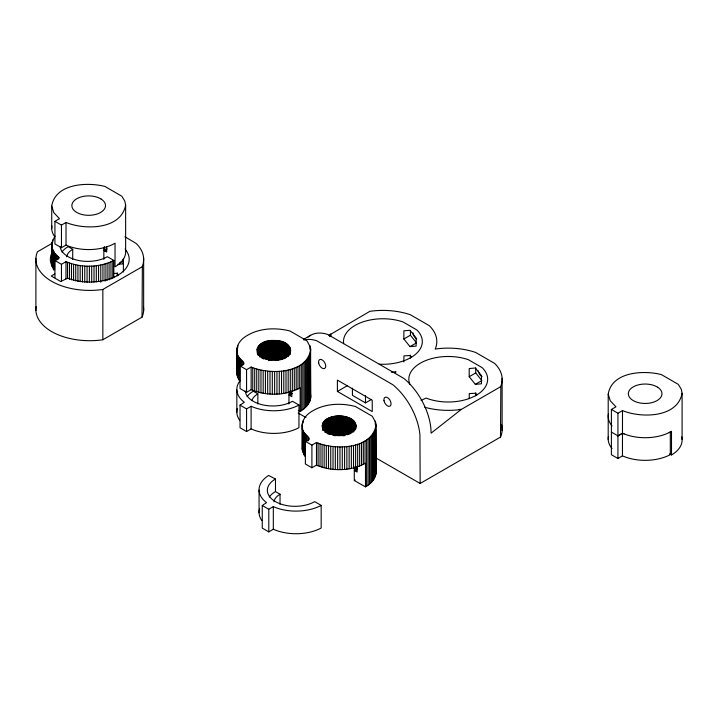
<?xml version="1.0" encoding="UTF-8"?>
<svg xmlns="http://www.w3.org/2000/svg" width="718" height="718" viewBox="0 0 718 718"><rect width="100%" height="100%" fill="white"/><g stroke="black" fill="none" stroke-linecap="round" stroke-linejoin="round"><path stroke-width="1.08" d="M122.993 259.772L122.984 263.856L117.878 264.305M274.141 360.041L274.177 340.485C252.951 339.049 251.444 360.544 273.414 359.906C294.649 361.342 296.157 339.847 274.177 340.485M339.47 435.485L339.515 415.928C332.443 415.632 320.677 419.007 322.535 428.179M403.866 338.986L403.875 330.819L410.014 330.289L416.135 337.927L416.126 346.085L409.987 346.623L403.866 338.986L410.4 335.216L410.4 331.133M469.195 376.708L469.213 368.54L475.343 368.011L481.473 375.64L481.455 383.807L475.325 384.336L469.195 376.708L475.729 372.938L475.738 367.831M275.084 360.068L275.236 340.52M340.413 435.512L340.565 415.964L339.515 415.928M276.017 360.131L276.286 340.592M341.355 435.575L341.615 416.036L340.565 415.964M51.732 228.719L51.732 206.084C55.295 183.422 87.282 181.914 104.909 186.438L121.827 196.211L124.824 201.13L125.632 205.124L125.632 251.39M125.632 205.124C121.001 229.895 84.562 230.137 66.029 222.454L61.461 225.093L54.927 221.315L54.927 243.949L61.461 247.719L66.029 245.089L67.636 245.771A36.959 21.334 0 0 0 114.584 243.456L115.033 243.187L115.033 266.827L116.19 266.127A36.959 21.334 0 0 0 125.237 248.724M300.151 411.414C305.321 408.434 310.23 403.588 310.723 397.332L310.347 347.045L306.945 340.808L290.027 331.034C274.554 327.004 256.497 328.126 243.411 338.043C239.309 341.373 236.123 346.561 236.976 352.017C235.504 358.614 250.923 363.452 240.045 365.911L240.045 388.546L246.57 392.315L251.138 389.686C266.629 396.139 285.306 395.869 300.151 387.783L300.151 411.414L298.284 410.364M239.749 358.497L239.749 381.132L236.976 374.652L237.344 369.303M365.48 486.858C370.65 483.869 375.568 479.032 376.061 472.767L375.685 422.489L372.283 416.252L355.365 406.478C339.892 402.439 321.826 403.57 308.749 413.487C304.647 416.808 301.452 422.004 302.305 427.461C300.842 434.058 316.261 438.886 305.374 441.355L305.374 463.99L311.908 467.759L316.476 465.12C331.958 471.582 350.644 471.313 365.48 463.218L365.48 486.858L354.288 480.513L354.288 467.319M305.087 433.941L305.087 456.567L302.305 450.087L302.682 444.747M310.75 349.72C306.119 374.491 269.681 374.733 251.138 367.051L246.57 369.689L240.045 365.911M310.723 397.332L310.625 394.649M376.079 425.155C371.448 449.935 335.01 450.168 316.476 442.494L311.908 445.124L305.374 441.355M376.061 472.767L375.954 470.093M608.2 439.416L608.2 394.227C611.763 371.565 643.75 370.057 661.377 374.581L678.295 384.354L681.292 389.273L682.1 393.258L682.1 439.533M682.1 393.258C677.469 418.038 641.03 418.271 622.497 410.597L617.929 413.227L611.395 409.457L611.395 454.727L617.929 458.497L622.452 455.84L623.996 456.504A36.959 21.334 0 0 0 669.248 455.185L670.307 454.629L670.307 431.994L669.248 432.55M276.951 360.23L277.327 340.7M342.28 435.673L342.657 416.144L341.615 416.036M54.945 236.114L51.929 242.558L52.109 247.907L54.586 253.059L59.468 257.888L54.927 260.544L54.927 277.794M117.222 275.9L117.294 272.876M403.83 361.899L403.956 355.85L410.175 355.536L411.522 357.259M410.355 358.129L410.427 355.105M469.186 398.616L469.294 393.572L475.513 393.258L476.851 394.981M475.693 395.851L475.765 392.827M277.866 360.364L278.351 340.844M343.195 435.799L343.689 416.287L342.657 416.144M278.764 360.526L279.356 341.032M344.101 435.97L344.694 416.467L343.689 416.287M279.688 359.637L280.343 341.247M345.017 435.081L345.681 416.691L344.694 416.467M280.55 359.871L281.303 341.508M345.923 434.228L346.641 416.943L345.681 416.691M281.438 359.054L282.237 341.795M346.767 434.489L347.566 417.239L346.641 416.943M282.246 359.341L283.134 342.118M347.584 434.785L348.463 417.562L347.566 417.239M283.089 358.587L283.996 342.468M348.418 434.031L349.325 417.912L348.463 417.562M283.834 358.937L284.813 342.854M349.163 434.381L350.151 418.298L349.325 417.912M284.606 358.246L285.593 343.267M349.944 433.69L350.923 418.711L350.151 418.298M285.306 358.246L286.32 343.707M350.644 433.69L351.658 419.15L350.923 418.711M286.015 357.555L287.003 344.173M351.353 432.999L352.332 419.617L351.658 419.15M286.688 356.9L287.631 344.667M352.017 432.344L352.96 420.111L352.332 419.617M287.308 356.272L288.205 345.178M352.646 431.706L353.534 420.622L352.96 420.111M287.792 356.765L288.717 345.708M353.13 432.209L354.055 421.152L353.534 420.622M288.322 356.182L289.174 346.264M353.651 431.626L354.512 421.699L354.055 421.152M288.789 355.616L289.578 346.83M354.127 431.06L354.512 421.699M289.21 355.069L289.91 347.404M354.548 430.513L354.907 422.265M289.569 354.548L290.18 347.997M354.907 429.983L355.248 422.848M289.875 354.037L290.386 348.598M355.213 429.472L355.518 423.44M355.724 424.033C355.042 438.994 326.412 439.371 322.319 426.025M290.117 353.534L290.53 349.199M290.189 354.127L290.611 349.81M355.455 428.978L355.868 424.643M355.563 429.211L355.94 425.244M290.305 353.651L290.619 350.42M355.634 429.086L355.949 425.855M36.115 306.658A53.895 31.116 0 0 0 101.525 339.955L102.845 339.758L142.038 317.132L142.37 266.082A53.895 31.116 0 0 0 136.16 243.447L124.923 236.761M142.038 317.132L142.37 316.378A53.895 31.116 0 0 0 143.429 306.658M395.636 372.454L395.977 371.7L394.667 371.888A53.895 31.116 0 0 1 391.337 372.256M375.631 457.77L420.156 483.474L500.5 437.082L500.841 386.033A53.895 31.116 0 0 0 494.63 363.407L475.675 352.457A53.895 31.116 0 0 0 436.481 348.876L435.171 349.065L435.503 348.311A53.895 31.116 0 0 0 429.301 325.685L410.346 314.735A53.895 31.116 0 0 0 371.152 311.154L369.833 311.352L328.916 335.333M500.5 437.082L500.841 436.329A53.895 31.116 0 0 0 501.478 424.67M288.959 395.008L289.596 395.394L292.235 393.527M354.288 470.452L354.925 470.837L357.564 468.971M61.972 252.054A27.715 16.002 0 0 1 67.546 246.992L68.156 246.642L72.742 249.29L71.827 249.855A21.208 12.242 0 0 0 66.621 256.802M72.671 259.395L72.742 249.29M251.901 400.626A21.208 12.242 0 0 1 256.945 394.451L257.852 393.886L253.266 391.238L252.655 391.588A27.715 16.002 0 0 0 247.091 396.65M269.304 496.991A27.715 16.002 0 0 1 274.868 491.929L275.479 491.579L280.065 494.226L279.158 494.783A21.208 12.242 0 0 0 273.953 501.729M279.993 504.332L280.065 494.226M354.288 480.513L355.195 479.947M669.634 453.902L671.501 454.961L672.658 454.27A36.959 21.334 0 0 0 681.705 436.867M61.461 281.564L61.461 264.323L65.984 261.666C81.08 268.002 99.147 267.823 113.839 260.446L113.839 277.695M245.188 390.978A27.715 16.002 0 0 0 262.644 404.853A27.715 16.002 0 0 0 291.822 401.649L292.45 401.29L298.957 405.042L298.957 427.677L297.898 428.242A36.959 21.334 0 0 1 252.646 429.561L251.103 428.897L246.57 431.545L240.045 427.775L240.045 405.14L244.317 402.295A36.959 21.334 0 0 1 240.063 380.711M246.57 431.545L246.57 408.919L251.103 406.262L252.646 406.926A36.959 21.334 0 0 0 297.898 405.607L298.957 405.042M275.479 479.005L274.868 479.355A27.715 16.002 0 0 0 275.461 501.622A27.715 16.002 0 0 0 314.035 501.981L314.663 501.622L321.17 505.382L321.17 528.017L320.111 528.574A36.959 21.334 0 0 1 274.859 529.893L273.316 529.229L268.792 531.885L262.258 528.116L262.258 505.481L266.531 502.636A36.959 21.334 0 0 1 268.595 475.46L275.479 479.005L275.479 491.579M268.792 531.885L268.792 509.25L273.316 506.594L274.859 507.267A36.959 21.334 0 0 0 320.111 505.948L321.17 505.382M611.395 432.092L617.929 435.862L622.452 433.205L623.996 433.869A36.959 21.334 0 0 0 671.052 431.599L671.501 431.321L671.501 454.961M54.927 221.315L59.495 218.685L53.796 212.654L51.732 206.084M51.849 243.465L37.507 251.749L37.174 252.503A53.895 31.116 0 0 0 101.525 289.659L102.845 289.462L142.038 266.836M54.828 273.935L51.22 276.017L60.806 281.546L67.609 278.117A39.427 22.761 0 0 0 114.898 276.825A39.427 22.761 0 0 0 125.955 250.25M119.655 262.77L123.388 260.616M303.409 339.47L310.714 335.243M409.987 346.623L416.521 342.845L410.4 335.216M337.397 391.436L372.238 411.558L372.238 400.24L337.397 380.118L337.397 391.436L347.44 385.638M352.421 388.133L352.421 395.331L365.489 402.879L371.457 399.432M421.08 400.456L426.079 398.068A39.427 22.761 0 0 0 475.226 395.833A39.427 22.761 0 0 0 482.173 367.661L468.307 359.655A39.427 22.761 0 0 0 425.065 360.831A39.427 22.761 0 0 0 409.772 384.211M475.325 384.336L481.85 380.567L475.729 372.938M500.5 386.787L461.315 409.413L431.114 433.142L430.89 428.511A48.851 28.199 60 0 0 403.893 378.44L327.668 334.435A48.851 28.199 60 0 0 308.103 337.083M611.395 409.457L615.963 406.819L610.264 400.788L608.2 394.227M617.929 435.862L622.497 433.223L624.104 433.914M113.848 273.468L117.043 273.307L118.38 275.03M459.071 409.413L461.315 409.413L459.996 409.61A53.895 31.116 0 0 1 424.778 407.259M113.839 260.446L107.332 256.694L106.713 257.053A27.715 16.002 0 0 1 77.526 260.257A27.715 16.002 0 0 1 60.079 246.382M54.927 260.544L61.461 264.323M298.194 413.065L305.94 417.535M240.045 405.14L246.57 408.919M262.258 505.481L268.792 509.25M331.142 336.096L330.639 333.978L330.307 334.732A53.895 31.116 0 0 0 329.67 336.652M322.75 427.838L322.947 429.965M322.373 424.805L322.894 430.226M322.31 425.415L322.606 428.781M257.412 352.394L257.618 354.53M257.035 349.37L257.556 354.782M322.49 424.203L323.01 429.633M257.161 348.76L257.672 354.198M322.678 423.602L323.297 430.145M257.349 348.158L257.959 354.701M322.938 423.01L323.639 430.665M257.6 347.566L258.309 355.231M323.253 422.426L323.944 430.109M257.915 346.982L258.606 354.674M323.63 421.861L324.401 430.665M258.3 346.417L259.072 355.231M324.078 421.304L325.012 432.353M258.74 345.861L259.674 356.909M324.581 420.766L325.478 431.85M259.243 345.322L260.149 356.406M325.137 420.245L326.089 432.469M259.799 344.811L260.76 357.034M325.748 419.752L326.744 433.125M260.419 344.308L261.415 357.681M326.412 419.276L327.444 433.807M261.083 343.841L262.106 358.363M327.13 418.827L328.126 433.798M261.801 343.392L262.797 358.354M327.893 418.406L328.898 434.48M262.564 342.971L263.56 359.045M328.7 418.02L329.634 434.13M263.371 342.576L264.296 358.686M329.553 417.652L330.406 433.798M264.224 342.208L265.068 358.354M330.442 417.32L331.267 434.569M265.104 341.876L265.929 359.126M331.366 417.023L332.102 434.3M266.028 341.58L266.764 358.856M332.317 416.754L332.999 435.144M266.979 341.319L267.67 359.7M333.296 416.53L333.879 434.937M267.958 341.086L268.586 360.58M334.301 416.332L334.812 435.844M268.963 340.897L269.474 360.4M335.315 416.18L335.728 435.709M269.986 340.736L270.39 360.265M336.356 416.063L336.652 435.602M271.018 340.619L271.314 360.158M337.406 415.973L337.586 435.53M272.068 340.538L272.257 360.086M338.456 415.937L338.528 435.485M273.118 340.494L273.19 360.041M622.497 410.597L622.452 455.84M617.929 413.227L617.929 458.497M502.115 378.269L502.115 430.513M420.156 483.474L419.931 434.839A48.851 28.199 60 0 0 392.925 384.776L316.701 340.763A48.851 28.199 60 0 0 303.723 339.982M375.954 423.817L375.891 474.104M375.586 429.167L375.586 475.433M375.272 421.17L375.272 424.473M375.128 430.477L375.128 476.752M374.527 431.769L374.527 478.044M373.791 433.044L373.791 479.319M372.92 434.282L372.92 480.557M371.915 435.494L371.915 481.769M370.775 436.661L370.775 482.936M369.51 437.792L369.51 484.058M368.137 438.869L368.137 485.135M366.638 439.892L366.638 486.167M365.489 395.681L365.489 402.879M365.031 440.861L365.031 463.496M363.326 441.767L363.326 464.402M361.522 442.611L361.522 465.246M359.637 443.392L359.637 466.027M357.663 444.101L357.663 466.736M357.142 466.844L357.142 472.067L354.925 470.837L354.925 466.655M356.756 467.535L356.756 469.626M355.877 467.113L355.877 470.245M355.616 444.738L355.616 467.373M353.507 445.295L353.507 467.93M351.344 445.779L351.344 468.414M349.127 446.183L349.127 468.818M346.875 446.506L346.875 469.132M344.586 446.74L344.586 469.375M342.28 446.901L342.28 469.536M339.964 446.973L339.964 469.608M337.639 446.955L337.639 469.59M335.324 446.865L335.324 469.5M333.026 446.686L333.026 469.312M330.747 446.416L330.747 469.051M328.503 446.075L328.503 468.71M326.304 445.654L326.304 468.28M324.15 445.142L324.15 467.777M322.059 444.568L322.059 467.194M320.04 443.912L320.04 466.538M318.083 443.177L318.083 465.811M316.476 442.494L316.476 465.12M311.908 445.124L311.908 467.759M310.625 348.374L310.562 398.661M310.248 353.723L310.248 399.989M309.934 345.726L309.934 349.029M309.79 355.033L309.79 401.308M309.198 356.334L309.198 402.601M308.462 357.6L308.462 403.875M308.381 437.477L308.381 440.708M307.582 358.847L307.582 405.114M307.151 436.338L307.151 440.646M306.577 360.05L306.577 406.325M306.056 435.153L306.056 441.624M305.437 361.226L305.437 407.492M304.252 432.685L304.252 455.32M304.181 362.348L304.181 408.614M303.552 431.41L303.552 454.045M303.14 420.802L303.14 422.956M302.996 430.109L302.996 452.744M302.799 363.425L302.799 409.7M302.574 428.79L302.574 451.425M302.368 423.44L302.305 450.087M302.206 424.778L302.179 448.75M301.3 364.448L301.3 410.723M299.702 365.417L299.702 388.052M297.988 366.324L297.988 388.959M296.193 367.176L296.193 389.802M294.299 367.948L294.299 390.583M292.325 368.657L292.325 391.292M291.813 391.409L291.813 396.632L289.596 395.394L289.596 391.22M291.418 391.05L291.418 394.182M290.539 390.628L290.539 394.801M290.287 369.294L290.287 391.929M288.959 391.875L288.959 403.947M288.169 369.851L288.169 392.486M286.006 370.335L286.006 392.97M283.789 370.739L283.789 393.374M281.537 371.062L281.537 393.697M279.257 371.305L279.257 393.931M276.951 371.457L276.951 394.092M274.626 371.529L274.626 394.164M273.316 506.594L273.316 529.229M272.31 371.52L272.31 394.146M269.995 371.421L269.995 394.056M267.688 371.242L267.688 393.877M265.418 370.982L265.418 393.608M263.174 370.632L263.174 393.267M260.966 370.21L260.966 392.845M259.063 490.17L259.063 512.805M258.821 369.707L258.821 392.333M257.852 393.886L257.852 403.947M256.73 369.124L256.73 391.759M254.702 368.469L254.702 391.095M252.754 367.742L252.754 390.368M251.138 367.051L251.138 389.686M251.103 406.262L251.103 428.897M246.57 369.689L246.57 392.315M243.043 362.034L243.043 364.188M241.822 360.894L241.822 365.211M240.718 359.718L240.718 366.18M238.914 357.25L238.914 379.876M238.214 355.966L238.214 378.601M237.802 345.358L237.802 347.512M237.658 354.665L237.658 377.3M237.245 353.346L237.245 375.981M237.039 347.997L236.976 374.652M236.868 349.334L236.85 373.306M236.841 389.829L236.841 412.464M143.645 258.309L143.645 310.562M123.388 258.588L123.388 272.005M112.78 261.011L112.78 278.252M110.976 261.855L110.976 279.096M109.073 262.626L109.073 279.867M107.099 263.326L107.099 280.576M106.695 246.812L106.695 252.036L103.841 250.411A21.253 12.269 0 0 0 104.747 249.846M105.052 263.964L105.052 281.205M104.478 246.624L104.478 250.797A22.177 12.798 0 0 0 107.117 248.931M103.841 247.279L103.841 259.351M102.943 264.52L102.943 280.684M102.845 289.462L102.845 339.758M100.771 264.996L100.771 282.237M98.554 265.391L98.554 281.564M96.302 265.714L96.302 281.878M94.013 265.947L94.013 282.111M91.707 266.1L91.707 282.264M89.391 266.163L89.391 282.336M87.066 266.145L87.066 282.318M84.751 266.046L84.751 282.219M82.453 265.866L82.453 282.03M80.174 265.597L80.174 281.761M77.93 265.247L77.93 281.411M75.731 264.816L75.731 280.98M73.586 264.305L73.586 280.478M71.495 263.721L71.495 279.885M69.475 263.066L69.475 279.23M67.528 262.33L67.528 278.494M66.029 222.454L66.029 245.089M65.984 261.666L65.984 278.907M61.461 225.093L61.461 247.719M57.862 256.604L57.862 259.835M56.641 255.464L56.641 259.772M55.546 254.28L55.546 260.751M54.586 253.059L54.586 269.232M53.76 251.812L53.76 270.13M53.069 250.528L53.069 268.855M52.719 239.92L52.719 242.074M52.513 249.227L52.513 267.554M52.109 247.907L52.109 266.234M51.929 242.558L51.929 264.116M51.759 243.896L51.849 265.974M35.9 258.309L35.9 310.562M261.917 520.631A36.959 21.334 0 0 1 259.584 508.802M416.754 338.95A5.08 2.935 60 0 1 412.949 332.874M379.194 364.179A39.427 22.761 0 0 0 416.189 353.714A39.427 22.761 0 0 0 416.835 329.939L402.977 321.933A39.427 22.761 0 0 0 361.782 322.301A39.427 22.761 0 0 0 343.662 343.662M482.092 376.672A5.08 2.935 60 0 1 478.305 370.865M239.695 420.29A36.959 21.334 0 0 1 237.371 408.461M612.068 425.891A36.959 21.334 0 0 1 608.397 414.106M612.014 448.463A36.959 21.334 0 0 1 608.397 436.732M54.649 269.627A39.427 22.761 0 0 1 51.911 252.942M106.363 248.625A21.253 12.269 0 0 1 105.591 249.245M54.631 236.536A36.959 21.334 0 0 1 51.92 226.035M657.67 387.253L656.943 386.814A16.828 9.711 0 0 0 633.527 386.724A16.828 9.711 0 0 0 632.63 400.231L633.357 400.671A16.828 9.711 0 0 0 656.773 400.761A16.828 9.711 0 0 0 657.67 387.253M101.202 199.11L100.475 198.671A16.828 9.711 0 0 0 77.059 198.581A16.828 9.711 0 0 0 76.162 212.088L76.889 212.528A16.828 9.711 0 0 0 100.305 212.627A16.828 9.711 0 0 0 101.202 199.11M383.986 400.671A5.08 2.935 60 0 0 389.946 406.191A5.08 2.935 60 0 0 388.519 398.373A5.08 2.935 60 0 0 383.986 400.671M318.648 362.949A5.08 2.935 60 0 0 324.608 368.469A5.08 2.935 60 0 0 323.19 360.651A5.08 2.935 60 0 0 318.648 362.949"/></g></svg>
